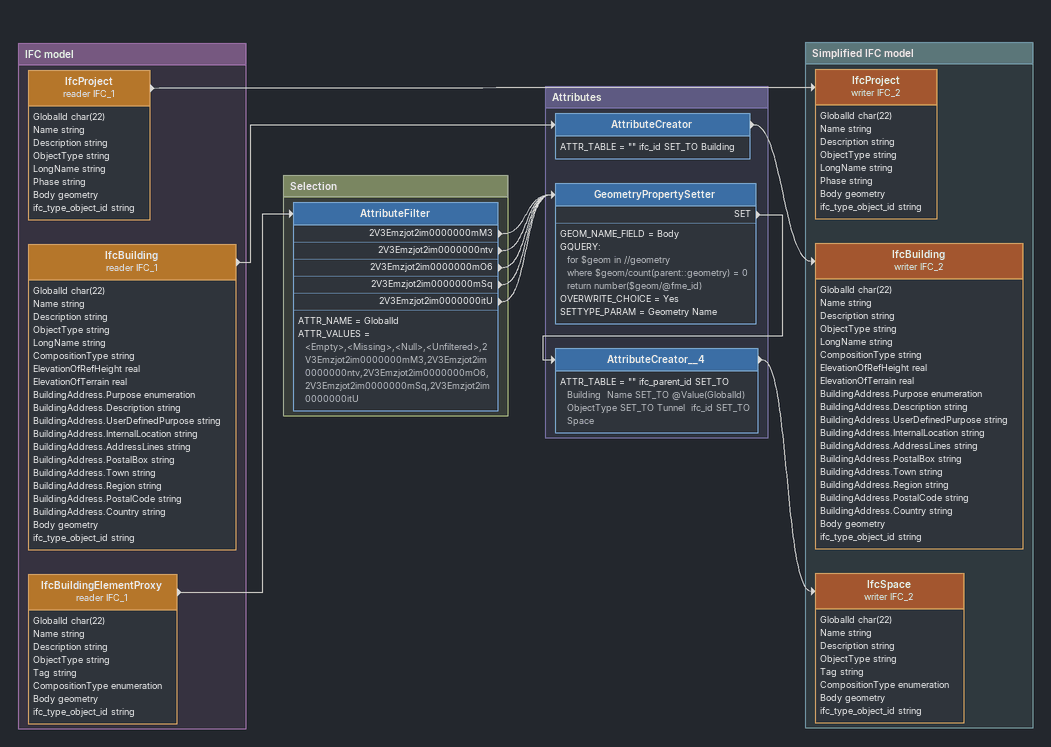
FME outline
Bookmark: IFC model
IfcBuildingElementProxy (reader IFC_1)
    attributes: GlobalId char(22), Name string, Description string, ObjectType string, Tag string, CompositionType enumeration, Body geometry, ifc_type_object_id string
    -> AttributeFilter
IfcProject (reader IFC_1)
    attributes: GlobalId char(22), Name string, Description string, ObjectType string, LongName string, Phase string, Body geometry, ifc_type_object_id string
    -> IfcProject (writer IFC_2)
IfcBuilding (reader IFC_1)
    attributes: GlobalId char(22), Name string, Description string, ObjectType string, LongName string, CompositionType string, ElevationOfRefHeight real, ElevationOfTerrain real, BuildingAddress.Purpose enumeration, BuildingAddress.Description string, BuildingAddress.UserDefinedPurpose string, BuildingAddress.InternalLocation string, BuildingAddress.AddressLines string, BuildingAddress.PostalBox string, BuildingAddress.Town string, BuildingAddress.Region string, BuildingAddress.PostalCode string, BuildingAddress.Country string, Body geometry, ifc_type_object_id string
    -> AttributeCreator

Bookmark: Selection
AttributeFilter
    ATTR_NAME = GlobalId
    ATTR_VALUES = <Empty>,<Missing>,<Null>,<Unfiltered>,2V3Emzjot2im0000000mM3,2V3Emzjot2im0000000ntv,2V3Emzjot2im0000000mO6,2V3Emzjot2im0000000mSq,2V3Emzjot2im0000000itU
    2V3Emzjot2im0000000mM3 -> GeometryPropertySetter
    2V3Emzjot2im0000000ntv -> GeometryPropertySetter
    2V3Emzjot2im0000000mO6 -> GeometryPropertySetter
    2V3Emzjot2im0000000mSq -> GeometryPropertySetter
    2V3Emzjot2im0000000itU -> GeometryPropertySetter

Bookmark: Attributes
GeometryPropertySetter
    GEOM_NAME_FIELD = Body
    GQUERY:
      for $geom in //geometry
      where $geom/count(parent::geometry) = 0
      return number($geom/@fme_id)
    OVERWRITE_CHOICE = Yes
    SETTYPE_PARAM = Geometry Name
    SET -> AttributeCreator__4
AttributeCreator__4
    ATTR_TABLE = "" ifc_parent_id SET_TO Building  Name SET_TO @Value(GlobalId)  ObjectType SET_TO Tunnel  ifc_id SET_TO Space
    -> IfcSpace (writer IFC_2)
AttributeCreator
    ATTR_TABLE = "" ifc_id SET_TO Building
    -> IfcBuilding (writer IFC_2)

Bookmark: Simplified IFC model
IfcSpace (writer IFC_2)
    attributes: GlobalId char(22), Name string, Description string, ObjectType string, Tag string, CompositionType enumeration, Body geometry, ifc_type_object_id string
IfcProject (writer IFC_2)
    attributes: GlobalId char(22), Name string, Description string, ObjectType string, LongName string, Phase string, Body geometry, ifc_type_object_id string
IfcBuilding (writer IFC_2)
    attributes: GlobalId char(22), Name string, Description string, ObjectType string, LongName string, CompositionType string, ElevationOfRefHeight real, ElevationOfTerrain real, BuildingAddress.Purpose enumeration, BuildingAddress.Description string, BuildingAddress.UserDefinedPurpose string, BuildingAddress.InternalLocation string, BuildingAddress.AddressLines string, BuildingAddress.PostalBox string, BuildingAddress.Town string, BuildingAddress.Region string, BuildingAddress.PostalCode string, BuildingAddress.Country string, Body geometry, ifc_type_object_id string
